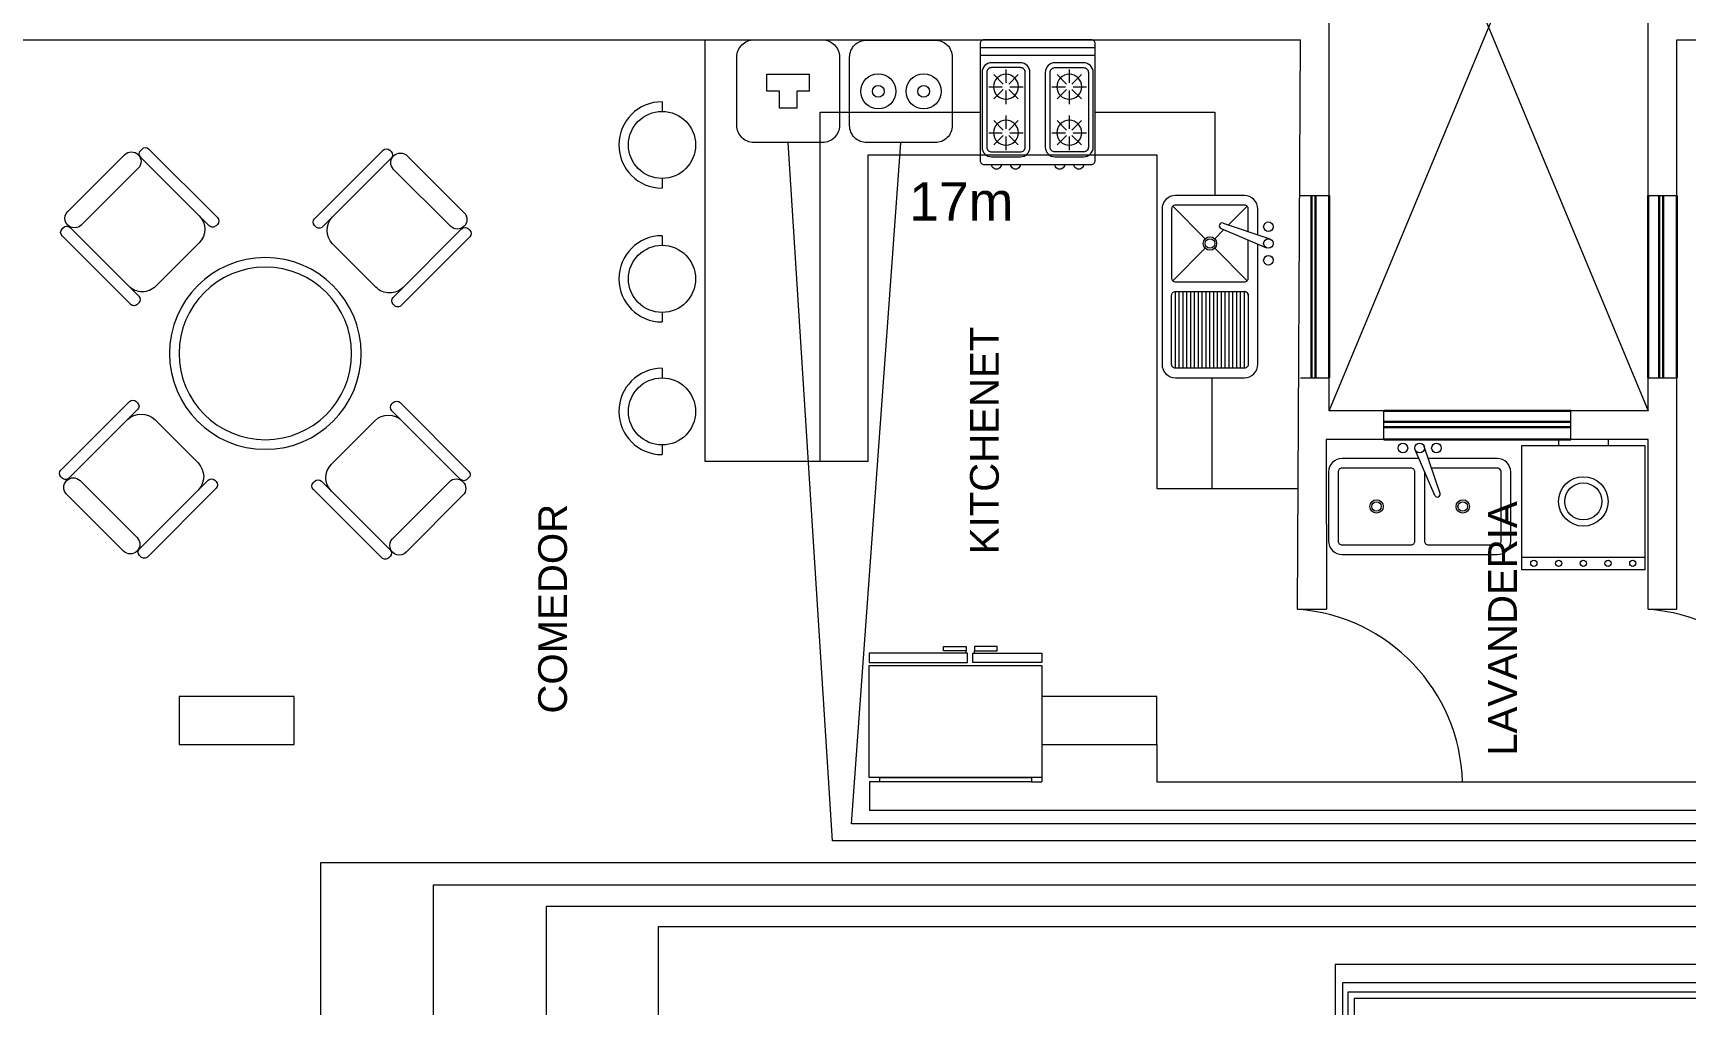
# Model space of a CAD drawing. Header units: metres. Extents: x -2 to 3328848, y -2 to 2725060.
# Drawn here: x 1662824.4 to 1662910.6, y 1362877.4 to 1362928.1 of the extents above; entities that cross this region are included whole.
import ezdxf

# ---------------------------------------------------------------- set-up
doc = ezdxf.new("R2010")
doc.units = ezdxf.units.M
doc.layers.get('0').update_dxf_attribs({"color": 253, "lineweight": 0})
for name, color, linetype, lineweight in [('ICT_TOMAS', 1, 'Continuous', 0), ('muebles', 253, 'Continuous', 0), ('NOFIJO', 253, 'Continuous', 0), ('PUERTAS', 253, 'Continuous', 0), ('ventanas', 253, 'Continuous', 30)]:
    doc.layers.add(name, color=color, linetype=linetype, lineweight=lineweight)
doc.styles.add('COTA', font='arial.ttf', dxfattribs={"height": 1})
doc.styles.get("Standard").update_dxf_attribs({"font": 'arial.ttf'})

# ---------------------------------------------------------------- blocks, each defined once
blk = doc.blocks.new('MESACIRC-4P-D100CM-3')
at = {"layer": 'muebles'}
for p, q in [((-0.6492, 1.0605), (-0.6563, 1.0535)), ((-0.6139, 1.0605), (-0.2563, 0.7029)), ((0.608, 1.0664), (0.2504, 0.7088)), ((0.6632, 1.0368), (0.2928, 0.6664)), ((0.6433, 1.0664), (0.6504, 1.0594)), ((1.0309, 0.7398), (0.7339, 1.0368)), ((-0.7398, 1.0309), (-1.0368, 0.7339)), ((-0.6691, 0.9602), (-0.9661, 0.6632)), ((-0.6691, 1.0309), (-0.2987, 0.6605)), ((0.9602, 0.6691), (0.6632, 0.9661)), ((-1.0664, 0.6433), (-1.0594, 0.6504)), ((-1.0664, 0.608), (-0.7088, 0.2504)), ((-1.0368, 0.6632), (-0.6664, 0.2928)), ((-0.2563, 0.6676), (-0.2633, 0.6605)), ((0.2504, 0.6735), (0.2574, 0.6664)), ((1.0309, 0.6691), (0.6605, 0.2987)), ((1.0605, 0.6139), (0.7029, 0.2563)), ((1.0605, 0.6492), (1.0535, 0.6563)), ((-0.5772, 0.345), (-0.3509, 0.5713)), ((0.345, 0.5772), (0.5713, 0.3509)), ((0.6676, 0.2563), (0.6605, 0.2633)), ((-0.6735, 0.2504), (-0.6664, 0.2574)), ((-1.0605, -0.6139), (-0.7029, -0.2563)), ((-0.6676, -0.2563), (-0.6605, -0.2633)), ((0.6735, -0.2504), (0.6664, -0.2574)), ((1.0664, -0.608), (0.7088, -0.2504)), ((-1.0309, -0.6691), (-0.6605, -0.2987)), ((1.0368, -0.6632), (0.6664, -0.2928)), ((-0.345, -0.5772), (-0.5713, -0.3509)), ((0.5772, -0.345), (0.3509, -0.5713)), ((-1.0605, -0.6492), (-1.0535, -0.6563)), ((-0.9602, -0.6691), (-0.6632, -0.9661)), ((-0.6632, -1.0368), (-0.2928, -0.6664)), ((-0.2504, -0.6735), (-0.2574, -0.6664)), ((0.2563, -0.6676), (0.2633, -0.6605)), ((0.6691, -1.0309), (0.2987, -0.6605)), ((0.6691, -0.9602), (0.9661, -0.6632)), ((1.0664, -0.6433), (1.0594, -0.6504)), ((-1.0309, -0.7398), (-0.7339, -1.0368)), ((-0.608, -1.0664), (-0.2504, -0.7088)), ((0.6139, -1.0605), (0.2563, -0.7029)), ((0.7398, -1.0309), (1.0368, -0.7339)), ((-0.6433, -1.0664), (-0.6504, -1.0594)), ((0.6492, -1.0605), (0.6563, -1.0535))]:
    blk.add_line(p, q, dxfattribs=at)
for radius in [0.5, 0.45]:
    blk.add_circle((0, 0), radius, dxfattribs=at)
for centre, radius, start, end in [((-0.7045, 0.9956), 0.05, 315, 135), ((-0.6386, 1.0358), 0.025, 135, 225), ((-0.6316, 1.0428), 0.025, 45, 135), ((0.6257, 1.0487), 0.025, 45, 135), ((0.6986, 1.0015), 0.05, 45, 225), ((0.6327, 1.0417), 0.025, 315, 45), ((-1.0015, 0.6986), 0.05, 135, 315), ((-0.4217, 0.642), 0.1, 315, 45), ((-0.2739, 0.6852), 0.025, 315, 45), ((0.268, 0.6911), 0.025, 135, 225), ((0.4158, 0.6479), 0.1, 135, 225), ((0.9956, 0.7045), 0.05, 225, 45), ((-1.0487, 0.6257), 0.025, 135, 225), ((-1.0417, 0.6327), 0.025, 45, 135), ((-0.281, 0.6782), 0.025, 225, 315), ((0.2751, 0.6841), 0.025, 225, 315), ((1.0358, 0.6386), 0.025, 45, 135), ((1.0428, 0.6316), 0.025, 315, 45), ((-0.6479, 0.4158), 0.1, 225, 315), ((0.642, 0.4217), 0.1, 225, 315), ((-0.6841, 0.2751), 0.025, 315, 45), ((0.6782, 0.281), 0.025, 135, 225), ((-0.6911, 0.268), 0.025, 225, 315), ((0.6852, 0.2739), 0.025, 225, 315), ((-0.6852, -0.2739), 0.025, 45, 135), ((0.6841, -0.2751), 0.025, 135, 225), ((0.6911, -0.268), 0.025, 45, 135), ((-0.642, -0.4217), 0.1, 45, 135), ((-0.6782, -0.281), 0.025, 315, 45), ((0.6479, -0.4158), 0.1, 45, 135), ((-0.4158, -0.6479), 0.1, 315, 45), ((0.4217, -0.642), 0.1, 135, 225), ((-1.0428, -0.6316), 0.025, 135, 225), ((-1.0358, -0.6386), 0.025, 225, 315), ((-0.9956, -0.7045), 0.05, 45, 225), ((-0.2751, -0.6841), 0.025, 45, 135), ((-0.268, -0.6911), 0.025, 315, 45), ((0.2739, -0.6852), 0.025, 135, 225), ((0.281, -0.6782), 0.025, 45, 135), ((1.0015, -0.6986), 0.05, 315, 135), ((1.0417, -0.6327), 0.025, 225, 315), ((1.0487, -0.6257), 0.025, 315, 45), ((-0.6986, -1.0015), 0.05, 225, 45), ((-0.6327, -1.0417), 0.025, 135, 225), ((0.7045, -0.9956), 0.05, 135, 315), ((0.6386, -1.0358), 0.025, 315, 45), ((-0.6257, -1.0487), 0.025, 225, 315), ((0.6316, -1.0428), 0.025, 225, 315)]:
    blk.add_arc(centre, radius, start, end, dxfattribs=at)
blk = doc.blocks.new('Estufa-p04')
for p, q in [((0.09, 0.3), (0.09, -0.3)), ((0.13, 0.3), (0.13, -0.3)), ((0.2314, 0.2286), (0.2809, 0.1791)), ((0.295, 0.255), (0.295, 0.185)), ((0.3091, 0.1791), (0.3586, 0.2286)), ((0.4714, 0.2286), (0.5209, 0.1791)), ((0.535, 0.255), (0.535, 0.185)), ((0.5491, 0.1791), (0.5986, 0.2286)), ((0.205, 0.165), (0.275, 0.165)), ((0.2314, 0.1014), (0.2809, 0.1509)), ((0.295, 0.145), (0.295, 0.075)), ((0.3091, 0.1509), (0.3586, 0.1014)), ((0.315, 0.165), (0.385, 0.165)), ((0.445, 0.165), (0.515, 0.165)), ((0.4714, 0.1014), (0.5209, 0.1509)), ((0.535, 0.145), (0.535, 0.075)), ((0.5491, 0.1509), (0.5986, 0.1014)), ((0.555, 0.165), (0.625, 0.165)), ((0.295, -0.075), (0.295, -0.145)), ((0.535, -0.075), (0.535, -0.145)), ((0.205, -0.165), (0.275, -0.165)), ((0.2314, -0.1014), (0.2809, -0.1509)), ((0.3091, -0.1509), (0.3586, -0.1014)), ((0.315, -0.165), (0.385, -0.165)), ((0.445, -0.165), (0.515, -0.165)), ((0.4714, -0.1014), (0.5209, -0.1509)), ((0.5491, -0.1509), (0.5986, -0.1014)), ((0.555, -0.165), (0.625, -0.165)), ((0.2314, -0.2286), (0.2809, -0.1791)), ((0.295, -0.185), (0.295, -0.255)), ((0.3091, -0.1791), (0.3586, -0.2286)), ((0.4714, -0.2286), (0.5209, -0.1791)), ((0.535, -0.185), (0.535, -0.255)), ((0.5491, -0.1791), (0.5986, -0.2286))]:
    blk.add_line(p, q)
for points in [[(0.7, 0.28), (0.7, -0.28, -0.414214), (0.68, -0.3), (0.07, -0.3, -0.414214), (0.05, -0.28), (0.05, 0.28, -0.414214), (0.07, 0.3), (0.68, 0.3, -0.414214)], [(0.66, 0.24), (0.66, 0.09, -0.414214), (0.61, 0.04), (0.22, 0.04, -0.414214), (0.17, 0.09), (0.17, 0.24, -0.414214), (0.22, 0.29), (0.61, 0.29, -0.414214)], [(0.635, 0.24), (0.635, 0.09, -0.414214), (0.61, 0.065), (0.22, 0.065, -0.414214), (0.195, 0.09), (0.195, 0.24, -0.414214), (0.22, 0.265), (0.61, 0.265, -0.414214)], [(0.66, -0.09), (0.66, -0.24, -0.414214), (0.61, -0.29), (0.22, -0.29, -0.414214), (0.17, -0.24), (0.17, -0.09, -0.414214), (0.22, -0.04), (0.61, -0.04, -0.414214)], [(0.635, -0.24), (0.635, -0.09, 0.414214), (0.61, -0.065), (0.22, -0.065, 0.414214), (0.195, -0.09), (0.195, -0.24, 0.414214), (0.22, -0.265), (0.61, -0.265, 0.414214)]]:
    blk.add_lwpolyline(points, format="xyb", close=True)
for centre in [(0.295, 0.165), (0.535, 0.165), (0.295, -0.165), (0.535, -0.165)]:
    blk.add_circle(centre, 0.065)
for centre in [(0.7, 0.2147), (0.7, 0.1153), (0.7, -0.1153), (0.7, -0.2147)]:
    blk.add_arc(centre, 0.025, 270, 90)
blk = doc.blocks.new('fr')
for p, q in [((3287.0072, 1591.175), (3287.0072, 1590.775)), ((3287.0272, 1591.175), (3287.0272, 1590.775)), ((3287.0472, 1591.175), (3287.0472, 1590.775)), ((3287.0672, 1591.175), (3287.0672, 1590.775)), ((3287.0872, 1591.175), (3287.0872, 1590.775)), ((3287.1072, 1591.175), (3287.1072, 1590.775)), ((3287.1272, 1591.175), (3287.1272, 1590.775)), ((3287.1472, 1591.175), (3287.1472, 1590.775)), ((3287.1672, 1591.175), (3287.1672, 1590.775)), ((3287.1872, 1591.175), (3287.1872, 1590.775)), ((3287.2072, 1591.175), (3287.2072, 1590.775)), ((3287.2272, 1591.175), (3287.2272, 1590.775)), ((3287.2472, 1591.175), (3287.2472, 1590.775)), ((3287.2672, 1591.175), (3287.2672, 1590.775)), ((3287.2872, 1591.175), (3287.2872, 1590.775)), ((3287.3072, 1591.175), (3287.3072, 1590.775)), ((3287.3272, 1591.175), (3287.3272, 1590.775)), ((3287.3472, 1591.175), (3287.3472, 1590.775)), ((3287.3672, 1591.175), (3287.3672, 1590.775)), ((3287.1189, 1590.4188), (3286.8742, 1590.5014)), ((3287.1294, 1590.4462), (3286.892, 1590.548))]:
    blk.add_line(p, q)
for points in [[(3287.0072, 1591.225, 0.414214), (3286.9372, 1591.155), (3286.9372, 1590.5286)], [(3286.9372, 1590.4801), (3286.9372, 1590.345, 0.414214), (3287.0072, 1590.275), (3287.3672, 1590.275, 0.414214), (3287.4372, 1590.345), (3287.4372, 1591.155, 0.414214), (3287.3672, 1591.225), (3287.0072, 1591.225)], [(3287.3672, 1590.725), (3287.0072, 1590.725, 0.414214), (3286.9872, 1590.705), (3286.9872, 1590.5093, 0.414214)], [(3286.9872, 1590.4649), (3286.9872, 1590.345, 0.414214), (3287.0072, 1590.325), (3287.3672, 1590.325, 0.414214), (3287.3872, 1590.345), (3287.3872, 1590.705, 0.414214), (3287.3672, 1590.725)]]:
    blk.add_lwpolyline(points, format="xyb")
blk.add_lwpolyline([(3287.3672, 1590.775), (3287.0072, 1590.775, -0.414214), (3286.9872, 1590.795), (3286.9872, 1591.155, -0.414214), (3287.0072, 1591.175), (3287.3672, 1591.175, -0.414214), (3287.3872, 1591.155), (3287.3872, 1590.795, -0.414214)], format="xyb", close=True)
for points in [[(3286.993, 1590.7192), (3287.1624, 1590.5498)], [(3287.3813, 1590.7192), (3287.2119, 1590.5498)], [(3287.1624, 1590.5003), (3287.1161, 1590.454)], [(3287.2119, 1590.5003), (3287.3813, 1590.3309)], [(3287.0918, 1590.4296), (3286.993, 1590.3309)]]:
    blk.add_lwpolyline(points)
for centre, radius in [((3286.8822, 1590.6125), 0.025), ((3286.8822, 1590.525), 0.025), ((3287.1872, 1590.525), 0.035), ((3287.1872, 1590.525), 0.025), ((3286.8822, 1590.4375), 0.025)]:
    blk.add_circle(centre, radius)
for centre, radius, start, end in [((3287.0072, 1590.795), 0.02, 180, 270), ((3287.0072, 1590.795), 0.02, 180, 270), ((3287.1236, 1590.4327), 0.0147, 251.3579, 66.77898)]:
    blk.add_arc(centre, radius, start, end)
blk = doc.blocks.new('ww')
at = {"layer": 'muebles', "ltscale": 4}
for p, q in [((1737.9301, 1442.9936), (1737.9301, 1442.9823)), ((1737.9751, 1442.9936), (1737.9751, 1442.9823))]:
    blk.add_line(p, q, dxfattribs=at)
for points in [[(1737.6327, 1443.6652), (1738.4252, 1443.6652), (1738.4252, 1443.6423), (1737.6327, 1443.6423)], [(1737.5802, 1443.0423), (1737.9403, 1443.0423), (1737.9403, 1442.9936), (1737.5802, 1442.9936)], [(1737.9301, 1442.9823), (1737.8119, 1442.9823), (1737.8119, 1442.9589), (1737.9301, 1442.9589)], [(1738.4802, 1443.0423), (1737.9681, 1443.0423), (1737.9681, 1442.9936), (1738.4802, 1442.9936)], [(1737.9751, 1442.9823), (1738.0933, 1442.9823), (1738.0933, 1442.9589), (1737.9751, 1442.9589)]]:
    blk.add_lwpolyline(points, close=True, dxfattribs=at)
at = {"layer": 'muebles'}
blk.add_lwpolyline([(1737.5802, 1443.6423), (1738.4802, 1443.6423), (1738.4802, 1443.0589), (1737.5802, 1443.0589)], close=True, dxfattribs=at)
blk = doc.blocks.new('Muko05pl')
at = {"color": 0, "linetype": 'ByBlock'}
for p, q in [((0.35, -0.025), (-0.35, -0.025)), ((-0.35, -0.025), (-0.35, -0.725)), ((0.35, -0.725), (0.35, -0.025)), ((0.35, -0.095), (-0.35, -0.095)), ((-0.35, -0.725), (0.35, -0.725)), ((-0.14, -0.76), (-0.14, -0.725)), ((0.14, -0.76), (0.14, -0.725)), ((-0.14, -0.76), (0.14, -0.76))]:
    blk.add_line(p, q, dxfattribs=at)
for centre, radius in [((-0.28, -0.06), 0.0175), ((-0.14, -0.06), 0.0175), ((0, -0.06), 0.0175), ((0.14, -0.06), 0.0175), ((0.28, -0.06), 0.0175), ((0, -0.41), 0.14), ((0, -0.41), 0.105)]:
    blk.add_circle(centre, radius, dxfattribs=at)
blk = doc.blocks.new('Tarja-p07')
for p, q in [((0.405, 0.63), (-0.405, 0.63)), ((-0.475, 0.56), (-0.475, 0.2)), ((0.475, 0.2), (0.475, 0.56)), ((-0.1063, 0.3118), (-0.0237, 0.067)), ((-0.0789, 0.3223), (0.023, 0.0849)), ((-0.405, 0.13), (-0.0449, 0.13)), ((0.0036, 0.13), (0.405, 0.13))]:
    blk.add_line(p, q)
for points in [[(-0.0252, 0.1972, 0.035735), (-0.025, 0.2), (-0.025, 0.56, 0.414214), (-0.045, 0.58), (-0.405, 0.58, 0.414214), (-0.425, 0.56)], [(-0.425, 0.56), (-0.425, 0.2, 0.414214), (-0.405, 0.18), (-0.0618, 0.18, 0.414214)]]:
    blk.add_lwpolyline(points, format="xyb")
blk.add_lwpolyline([(0.025, 0.56), (0.025, 0.2, 0.414214), (0.045, 0.18), (0.405, 0.18, 0.414214), (0.425, 0.2), (0.425, 0.56, 0.414214), (0.405, 0.58), (0.045, 0.58, 0.414214)], format="xyb", close=True)
for centre, radius in [((-0.225, 0.38), 0.035), ((-0.225, 0.38), 0.025), ((0.225, 0.38), 0.035), ((0.225, 0.38), 0.025), ((-0.0875, 0.075), 0.025), ((0, 0.075), 0.025), ((0.0875, 0.075), 0.025)]:
    blk.add_circle(centre, radius)
for centre, radius, start, end in [((-0.405, 0.56), 0.07, 90, 180), ((0.405, 0.56), 0.07, 360, 90), ((-0.0924, 0.3165), 0.0147, 23.22102, 198.6421), ((-0.405, 0.2), 0.07, 180, 270), ((-0.405, 0.2), 0.02, 180, 270), ((-0.405, 0.2), 0.02, 180, 270), ((0.405, 0.2), 0.07, 270, 360)]:
    blk.add_arc(centre, radius, start, end)
blk = doc.blocks.new('Toma TFN')
for p, q in [((-0.0625, 0.05), (-0.05, 0.05)), ((-0.0625, 0), (-0.0625, 0.05)), ((-0.05, 0.05), (0.05, 0.05)), ((0.05, 0.05), (0.0625, 0.05)), ((0.0625, 0), (0.0625, 0.05)), ((-0.05, 0), (-0.0625, 0)), ((-0.025, 0), (-0.05, 0)), ((-0.025, -0.05), (-0.025, 0)), ((0.025, 0), (0.025, -0.05)), ((0.05, 0), (0.025, 0)), ((0.0625, 0), (0.05, 0)), ((0.05, 0), (0.05, 0)), ((0.025, -0.05), (-0.025, -0.05))]:
    blk.add_line(p, q)
blk.add_lwpolyline([(-0.1, 0.15), (0.1, 0.15, -0.414214), (0.15, 0.1), (0.15, -0.1, -0.414214), (0.1, -0.15), (-0.1, -0.15, -0.414214), (-0.15, -0.1), (-0.15, 0.1, -0.414214)], format="xyb", close=True)
blk = doc.blocks.new('TOMA TV')
blk.add_lwpolyline([(-0.1, 0.15), (0.1, 0.15, -0.414214), (0.15, 0.1), (0.15, -0.1, -0.414214), (0.1, -0.15), (-0.1, -0.15, -0.414214), (-0.15, -0.1), (-0.15, 0.1, -0.414214)], format="xyb", close=True)
for centre, radius in [((-0.0663, 0), 0.0515), ((0.0663, 0), 0.0515), ((-0.0663, 0), 0.0172), ((0.0663, 0), 0.0172)]:
    blk.add_circle(centre, radius)

msp = doc.modelspace()

# ---------------------------------------------------------------- linework, layer by layer
at = {"ltscale": 0.02}
for p, q in [((1662892.022, 1362908.357), (1662892.022, 1362948.357)), ((1662892.022, 1362908.357), (1662908.659, 1362948.357)), ((1662892.022, 1362948.357), (1662908.659, 1362908.357)), ((1662908.659, 1362908.357), (1662908.659, 1362948.357)), ((1662890.372, 1362898.004), (1662890.522, 1362927.71)), ((1662910.159, 1362898.004), (1662910.159, 1362927.71)), ((1662890.522, 1362919.585), (1662892.022, 1362919.585)), ((1662908.659, 1362919.585), (1662910.159, 1362919.585)), ((1662890.522, 1362910.085), (1662892.022, 1362910.085)), ((1662908.659, 1362910.085), (1662910.159, 1362910.085)), ((1662908.659, 1362908.357), (1662892.022, 1362908.357)), ((1662894.869, 1362906.855), (1662894.869, 1362908.355)), ((1662904.617, 1362906.859), (1662904.617, 1362908.357)), ((1662908.659, 1362906.857), (1662891.864, 1362906.857)), ((1662891.864, 1362906.857), (1662891.872, 1362898.004)), ((1662908.659, 1362898.004), (1662908.659, 1362906.857)), ((1662890.372, 1362898.004), (1662891.872, 1362898.004)), ((1662908.659, 1362898.004), (1662910.159, 1362898.004)), ((1662868.572, 1362889.004), (1662868.046, 1362889.004)), ((1662868.046, 1362889.004), (1662868.046, 1362887.504)), ((1662883.022, 1362889.004), (1662925.468, 1362889.004)), ((1662926.968, 1362887.504), (1662868.046, 1362887.504))]:
    msp.add_line(p, q, dxfattribs=at)
for p, q in [((1662822.522, 1362927.71), (1662890.522, 1362927.71)), ((1662910.159, 1362927.71), (1662925.468, 1362927.71))]:
    msp.add_line(p, q)
at = {"ltscale": 0.015}
for p, q in [((1662877.022, 1362890.96), (1662877.022, 1362889.004)), ((1662883.022, 1362890.96), (1662883.022, 1362889.004)), ((1662876.497, 1362889.004), (1662877.022, 1362889.004))]:
    msp.add_line(p, q, dxfattribs=at)
at = {"layer": 'ICT_TOMAS'}
for points in [[(1662928.465, 1362917.689), (1662928.465, 1362885.935), (1662866.102, 1362885.935), (1662863.796, 1362922.35)], [(1662927.465, 1362917.689), (1662927.465, 1362886.81), (1662867.094, 1362886.81), (1662869.679, 1362922.344)], [(1662929.465, 1362917.689), (1662929.465, 1362884.776), (1662839.405, 1362884.776), (1662839.405, 1362825.819)], [(1662930.465, 1362917.689), (1662930.465, 1362883.615), (1662845.284, 1362883.615), (1662845.284, 1362825.824)], [(1662931.465, 1362917.689), (1662931.465, 1362882.501), (1662851.17, 1362882.501), (1662851.17, 1362825.826)], [(1662857.036, 1362825.811), (1662857.036, 1362881.452), (1662931.965, 1362881.452), (1662931.965, 1362917.689)], [(1662932.465, 1362917.689), (1662932.465, 1362879.478), (1662892.323, 1362879.478), (1662892.323, 1362849.709), (1662883.662, 1362849.709), (1662883.662, 1362819.549), (1662889.145, 1362819.549), (1662889.145, 1362820.733)], [(1662933.465, 1362917.689), (1662933.465, 1362878.525), (1662892.708, 1362878.525), (1662892.708, 1362849.225), (1662886.09, 1362849.225), (1662886.081, 1362848.526)], [(1662889.022, 1362842.635), (1662889.022, 1362849.111), (1662893.011, 1362849.111), (1662893.011, 1362878.046), (1662934.015, 1362878.046), (1662934.015, 1362917.689)], [(1662934.465, 1362917.689), (1662934.465, 1362877.705), (1662893.326, 1362877.705), (1662893.326, 1362848.858), (1662891.964, 1362848.858), (1662891.964, 1362848.532)]]:
    msp.add_lwpolyline(points, dxfattribs=at)
at = {"layer": 'muebles', "ltscale": 0.02}
for p, q in [((1662859.468, 1362905.71), (1662859.468, 1362927.71)), ((1662865.468, 1362905.71), (1662865.468, 1362923.937)), ((1662865.468, 1362923.937), (1662873.808, 1362923.937)), ((1662879.808, 1362923.937), (1662886.059, 1362923.937)), ((1662886.059, 1362923.937), (1662886.059, 1362919.585)), ((1662867.968, 1362921.71), (1662883.022, 1362921.71)), ((1662867.968, 1362905.71), (1662867.968, 1362921.71)), ((1662883.022, 1362921.71), (1662883.022, 1362904.301)), ((1662885.901, 1362910.085), (1662885.901, 1362904.301)), ((1662867.968, 1362905.71), (1662859.468, 1362905.71)), ((1662883.022, 1362904.301), (1662890.364, 1362904.301))]:
    msp.add_line(p, q, dxfattribs=at)
at = {"layer": 'muebles', "ltscale": 4}
for p, q in [((1662857.215, 1362924.477), (1662857.215, 1362923.977)), ((1662857.215, 1362920.477), (1662857.215, 1362919.977)), ((1662857.215, 1362917.491), (1662857.215, 1362916.991)), ((1662857.215, 1362913.491), (1662857.215, 1362912.991)), ((1662857.215, 1362910.575), (1662857.215, 1362910.075)), ((1662857.215, 1362906.575), (1662857.215, 1362906.075))]:
    msp.add_line(p, q, dxfattribs=at)
for centre in [(1662857.215, 1362922.227), (1662857.215, 1362915.241), (1662857.215, 1362908.325)]:
    msp.add_circle(centre, 1.75, dxfattribs=at)
for centre in [(1662857.215, 1362922.227), (1662857.215, 1362915.241), (1662857.215, 1362908.325)]:
    msp.add_arc(centre, 2.25, 90, 270, dxfattribs=at)
at = {"layer": 'NOFIJO', "ltscale": 0.02}
for points in [[(1662838.022, 1362890.96), (1662838.022, 1362893.46), (1662832.022, 1362893.46), (1662832.022, 1362890.96)], [(1662883.022, 1362890.96), (1662883.022, 1362893.46), (1662877.022, 1362893.46), (1662877.022, 1362890.96)]]:
    msp.add_lwpolyline(points, close=True, dxfattribs=at)
at = {"layer": 'PUERTAS'}
for centre in [(1662889.678, 1362888.734), (1662907.965, 1362888.734)]:
    msp.add_arc(centre, 9.296, 1.66456, 85.72018, dxfattribs=at)
at = {"layer": 'ventanas', "ltscale": 0.2}
for p, q in [((1662891.102, 1362919.585), (1662891.102, 1362910.085)), ((1662891.302, 1362919.585), (1662891.302, 1362910.085)), ((1662892.022, 1362919.585), (1662892.022, 1362910.085)), ((1662908.659, 1362919.585), (1662908.659, 1362910.085)), ((1662909.239, 1362919.585), (1662909.239, 1362910.085)), ((1662909.439, 1362919.585), (1662909.439, 1362910.085)), ((1662910.159, 1362919.585), (1662910.159, 1362910.085))]:
    msp.add_line(p, q, dxfattribs=at)
at = {"layer": 'ventanas'}
for p, q in [((1662904.617, 1362908.357), (1662894.869, 1362908.355)), ((1662904.617, 1362907.79), (1662894.869, 1362907.79)), ((1662904.617, 1362907.497), (1662894.869, 1362907.497)), ((1662904.617, 1362906.857), (1662894.869, 1362906.855))]:
    msp.add_line(p, q, dxfattribs=at)

# ---------------------------------------------------------------- block references
at = {"layer": 'ICT_TOMAS'}
for name, p, xscale, yscale, zscale in [('Toma TFN', (1662863.796, 1362925.029), 17.85663777392733, 17.85663777392733, 17.85663777392733), ('TOMA TV', (1662869.679, 1362925.021), 17.84178858404148, 17.84178858404148, 17.84178858404148)]:
    msp.add_blockref(name, p, dxfattribs=dict(at, xscale=xscale, yscale=yscale, zscale=zscale))
at = {"layer": 'muebles', "ltscale": 4, "extrusion": (0, 0, -1), "xscale": 10, "yscale": 10, "zscale": -10, "rotation": 270}
msp.add_blockref('Estufa-p04', (-1662876.808, 1362928.21), dxfattribs=at)
at = {"layer": 'muebles', "yscale": 10, "zscale": 10}
for name, p, xscale, rotation in [('MESACIRC-4P-D100CM-3', (1662836.522, 1362911.349), -10, 90), ('MESACIRC-4P-D100CM-3', (1662836.522, 1362911.349), -10, 90), ('MESACIRC-4P-D100CM-3', (1662836.522, 1362911.349), -10, 90), ('fr', (1695757.67, 1378822.335), 10, 180), ('ww', (1680252.824, 1377325.656), 10, 179.9999999999829)]:
    msp.add_blockref(name, p, dxfattribs=dict(at, xscale=xscale, rotation=rotation))
at = {"layer": 'muebles', "ltscale": 4, "rotation": 180}
for name, p, xscale, yscale, zscale in [('Tarja-p07', (1662896.737, 1362907.168), 10, 10, 10), ('Muko05pl', (1662905.275, 1362899.852), 9.216779972810833, 9.216779972810833, 9.216779972810833)]:
    msp.add_blockref(name, p, dxfattribs=dict(at, xscale=xscale, yscale=yscale, zscale=zscale))

# ---------------------------------------------------------------- texts
at = {"linetype": 'Continuous', "char_height": 1.5, "attachment_point": 1, "rotation": 90}
for s, insert in [('KITCHENET', (1662873.282, 1362900.873)), ('COMEDOR', (1662850.756, 1362892.563)), ('LAVANDERIA', (1662900.308, 1362890.366))]:
    msp.add_mtext_dynamic_manual_height_columns(s, width=45.32036, gutter_width=125, heights=[0], dxfattribs=dict(at, insert=insert))
at = {"layer": 'ICT_TOMAS', "ltscale": 0.015, "insert": (1662870.921, 1362920.283), "char_height": 2, "attachment_point": 1, "style": 'COTA'}
msp.add_mtext_dynamic_manual_height_columns('\\pxqc;17m', width=3.81057, gutter_width=4, heights=[1.343], dxfattribs=at)

doc.saveas('drawing.dxf')
